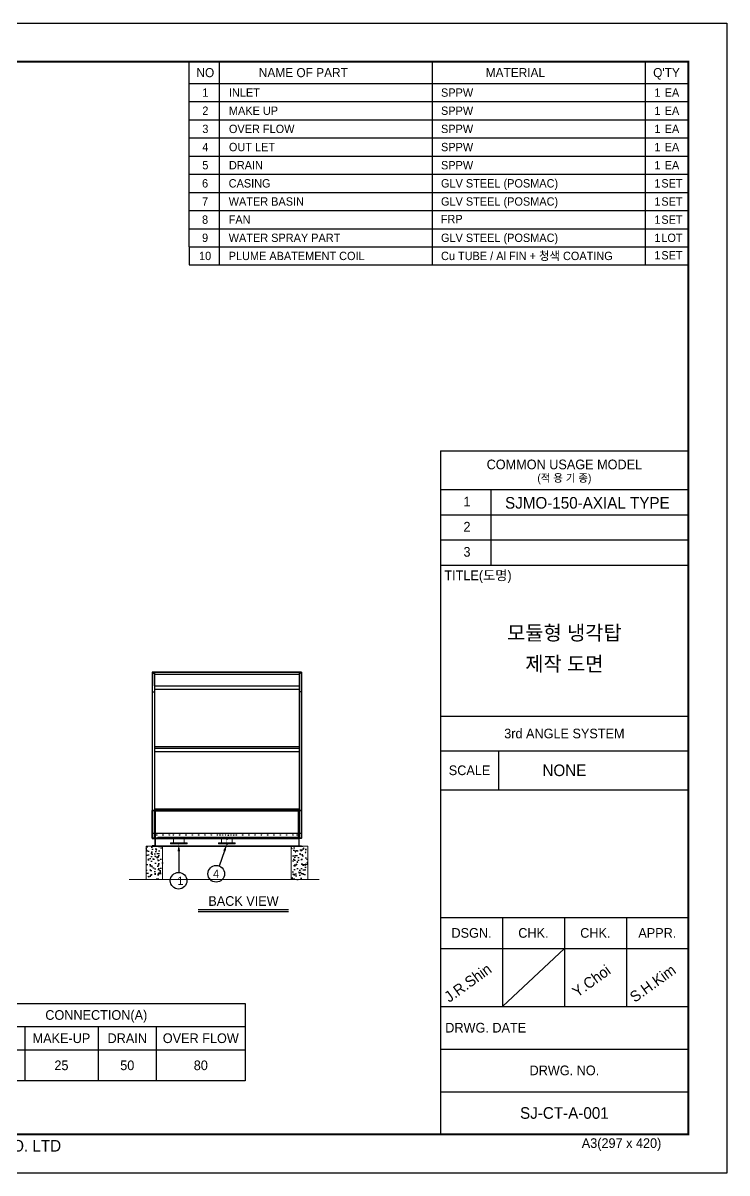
# Model space of a CAD drawing. Header units: millimetres. Extents: x 8833 to 38240, y 5836 to 26631.
# Drawn here: x 25509 to 38240, y 5836 to 26631 of the extents above; entities that cross this region are included whole.
import ezdxf
from ezdxf.enums import TextEntityAlignment as Align

# ---------------------------------------------------------------- set-up
doc = ezdxf.new("R2010")
doc.units = ezdxf.units.MM
doc.linetypes.add('CENTER', pattern=[2, 1.25, -0.25, 0.25, -0.25])
doc.linetypes.add('HIDDEN', pattern=[0.375, 0.25, -0.125])
for name, color, linetype in [('center', 1, 'CENTER'), ('SSL', 7, 'Continuous'), ('냉각탑', 4, 'Continuous'), ('냉각탑_box', 1, 'Continuous'), ('냉각탑_dim', 1, 'Continuous'), ('냉각탑_form', 1, 'Continuous'), ('냉각탑_text', 3, 'Continuous'), ('냉각탑_찬넬방진', 1, 'Continuous'), ('숨은선', 5, 'HIDDEN')]:
    doc.layers.add(name, color=color, linetype=linetype)
doc.styles.add('돋움', font='Dotum.ttf')

# ---------------------------------------------------------------- blocks, each defined once
blk = doc.blocks.new('냉각탑form')
at = {"layer": 'Defpoints'}
blk.add_lwpolyline([(0, 297.07), (420.1, 297.07), (420.1, 0), (0, 0)], close=True, dxfattribs=at)
at = {"layer": '냉각탑_form'}
for p, q in [((346.08, 186.55), (346.08, 10)), ((346.08, 186.55), (410.1, 186.55)), ((346.08, 186.55), (410.1, 186.55)), ((346.08, 176.54), (410.1, 176.54)), ((359.09, 176.54), (359.09, 157.04)), ((346.08, 170.04), (410.1, 170.04)), ((346.08, 163.54), (410.1, 163.54)), ((346.08, 157.04), (410.1, 157.04)), ((346.08, 157.04), (410.1, 157.04)), ((346.08, 118.03), (410.1, 118.03)), ((346.08, 109.03), (410.1, 109.03)), ((361.09, 109.03), (361.09, 99.02)), ((346.08, 99.02), (410.1, 99.02)), ((346.08, 66.02), (410.1, 66.02)), ((362.09, 66.02), (362.09, 43.01)), ((378.09, 66.02), (378.09, 43.01)), ((394.1, 66.02), (394.1, 43.01)), ((346.08, 58.01), (410.1, 58.01)), ((378.09, 58.01), (362.09, 43.01)), ((346.08, 43.01), (410.1, 43.01)), ((346.08, 32.01), (410.1, 32.01)), ((346.08, 21.01), (410.1, 21.01))]:
    blk.add_line(p, q, dxfattribs=at)
at = {"layer": '냉각탑_form', "const_width": 0.5}
blk.add_lwpolyline([(10, 287.07), (10, 10), (410.1, 10), (410.1, 287.07)], close=True, dxfattribs=at)
at = {"layer": '냉각탑_form', "style": '돋움'}
for s, height, p in [('COMMON USAGE MODEL', 2.5006, (378.09, 183.04)), ('(적 용 기 종)', 2, (378.09, 179.54)), ('3rd ANGLE SYSTEM', 2.5006, (378.09, 113.53)), ('SCALE', 2.501, (353.59, 104.03)), ('DSGN.', 2.501, (354.09, 62.02)), ('CHK.', 2.501, (370.09, 62.02)), ('CHK.', 2.501, (386.09, 62.02)), ('APPR.', 2.501, (402.1, 62.02)), ('DRWG. NO.', 2.501, (378.09, 26.51))]:
    blk.add_text(s, height=height, dxfattribs=at).set_placement(p, align=Align.MIDDLE_CENTER)
for s, height, p in [('1', 2.5, (352.02, 172.2)), ('2', 2.5, (352.02, 165.7)), ('3', 2.5, (352.02, 159.2)), ('TITLE(도명)', 2.501, (347.09, 153.14)), ('DRWG. DATE', 2.501, (347.32, 36.29)), ('A3(297 x 420)', 2.5006, (382.58, 6.47)), ('SUNG JI AIR-CONDITIONING TECHNOLOGY CO. LTD', 3.0007, (149.5, 5.53))]:
    blk.add_text(s, height=height, dxfattribs=at).set_placement(p)
blk = doc.blocks.new('2')
for p, q in [((27846, 14893), (27846, 14538)), ((27846, 14893), (27884, 14893)), ((29701, 14893), (27846, 14893)), ((27846, 14893), (27846, 11893)), ((27884, 14893), (27884, 14538)), ((27886, 14643), (27886, 14893)), ((27886, 14893), (30507, 14893)), ((29701, 14893), (30546, 14893)), ((30507, 14855), (30507, 14893)), ((30507, 14643), (30507, 14893)), ((30509, 14893), (30509, 14538)), ((30547, 14893), (30509, 14893)), ((30546, 14893), (30546, 11893)), ((30547, 14893), (30547, 14538)), ((27846, 14538), (27884, 14538)), ((27846, 14537), (27846, 12395)), ((27846, 14537), (27884, 14537)), ((27884, 14537), (27884, 12395)), ((30547, 14538), (30509, 14538)), ((30509, 14537), (30509, 12395)), ((30547, 14537), (30509, 14537)), ((30547, 14537), (30547, 12395)), ((27846, 12395), (27884, 12395)), ((27846, 12393), (27846, 12063)), ((27846, 11893), (27846, 12393)), ((27846, 12393), (27884, 12393)), ((27884, 11893), (27884, 12393)), ((27886, 12422), (30507, 12422)), ((27886, 12422), (27886, 12395)), ((27886, 12395), (30507, 12395)), ((27886, 11893), (27886, 12393)), ((27886, 12393), (30507, 12393)), ((30506, 12393), (27886, 12393)), ((27886, 12393), (27886, 11893)), ((27900, 12393), (27900, 11893)), ((30492, 12379), (27900, 12379)), ((30492, 11893), (30492, 12393)), ((30506, 11893), (30506, 12393)), ((30507, 12422), (30507, 12395)), ((30507, 12393), (30507, 11893)), ((30509, 12395), (30547, 12395)), ((30509, 12393), (30547, 12393)), ((30509, 12393), (30509, 11893)), ((30547, 12393), (30547, 12063)), ((30546, 11893), (27846, 11893)), ((27846, 11893), (29701, 11893)), ((27886, 11893), (30506, 11893)), ((27900, 11895), (27945, 11895)), ((27945, 11907), (30492, 11907)), ((27945, 11907), (27945, 11893)), ((30546, 11893), (29701, 11893)), ((29701, 11893), (30546, 11893))]:
    blk.add_line(p, q)
at = {"color": 7}
for p, q in [((27846, 14893), (29701, 14893)), ((27846, 14893), (27846, 11893)), ((27888, 14893), (27888, 11973)), ((30504, 14851), (27888, 14851)), ((30546, 14893), (29701, 14893)), ((30504, 14893), (30504, 11973)), ((30546, 14893), (30546, 11893)), ((30546, 11973), (27846, 11973)), ((27846, 11893), (29701, 11893)), ((30546, 11893), (29701, 11893)), ((30546, 11893), (29701, 11893))]:
    blk.add_line(p, q, dxfattribs=at)
at = {"ltscale": 500}
for p, q in [((27884, 14643), (30509, 14643)), ((27884, 14583), (30509, 14583)), ((27884, 13549), (30509, 13549)), ((27884, 13519), (30509, 13519)), ((27884, 13459), (30509, 13459)), ((27846, 11893), (28176, 11893))]:
    blk.add_line(p, q, dxfattribs=at)
at = {"color": 7, "lineweight": 15}
for p, q in [((28228, 11893), (28228, 11808)), ((28230, 11893), (28230, 11793)), ((28422, 11893), (28422, 11793)), ((28424, 11893), (28424, 11808)), ((29098, 11893), (29098, 11808)), ((29100, 11893), (29100, 11793)), ((29292, 11893), (29292, 11793)), ((29294, 11893), (29294, 11808)), ((28176, 11808), (28326, 11808)), ((28176, 11808), (28176, 11788)), ((28176, 11788), (28326, 11788)), ((28184, 11788), (28184, 11808)), ((28201, 11788), (28201, 11808)), ((28201, 11788), (28201, 11808)), ((28205, 11788), (28205, 11808)), ((28222, 11788), (28222, 11808)), ((28222, 11788), (28222, 11808)), ((28227, 11808), (28227, 11788)), ((28228, 11808), (28228, 11793)), ((28228, 11793), (28326, 11793)), ((28250, 11788), (28250, 11808)), ((28250, 11788), (28250, 11808)), ((28271, 11788), (28271, 11808)), ((28271, 11788), (28271, 11808)), ((28316, 11788), (28316, 11808)), ((28316, 11788), (28316, 11808)), ((28326, 11808), (28476, 11808)), ((28326, 11793), (28424, 11793)), ((28326, 11793), (28422, 11793)), ((28326, 11788), (28476, 11788)), ((28336, 11788), (28336, 11808)), ((28336, 11788), (28336, 11808)), ((28381, 11788), (28381, 11808)), ((28381, 11788), (28381, 11808)), ((28402, 11788), (28402, 11808)), ((28402, 11788), (28402, 11808)), ((28424, 11808), (28424, 11793)), ((28425, 11808), (28425, 11788)), ((28430, 11788), (28430, 11808)), ((28430, 11788), (28430, 11808)), ((28447, 11788), (28447, 11808)), ((28451, 11788), (28451, 11808)), ((28451, 11788), (28451, 11808)), ((28468, 11788), (28468, 11808)), ((28476, 11808), (28476, 11788)), ((29196, 11808), (29046, 11808)), ((29046, 11808), (29046, 11788)), ((29196, 11788), (29046, 11788)), ((29054, 11788), (29054, 11808)), ((29071, 11788), (29071, 11808)), ((29071, 11788), (29071, 11808)), ((29075, 11788), (29075, 11808)), ((29092, 11788), (29092, 11808)), ((29092, 11788), (29092, 11808)), ((29097, 11808), (29097, 11788)), ((29098, 11808), (29098, 11793)), ((29196, 11793), (29098, 11793)), ((29196, 11793), (29100, 11793)), ((29120, 11788), (29120, 11808)), ((29120, 11788), (29120, 11808)), ((29141, 11788), (29141, 11808)), ((29141, 11788), (29141, 11808)), ((29186, 11788), (29186, 11808)), ((29186, 11788), (29186, 11808)), ((29346, 11808), (29196, 11808)), ((29294, 11793), (29196, 11793)), ((29346, 11788), (29196, 11788)), ((29206, 11788), (29206, 11808)), ((29206, 11788), (29206, 11808)), ((29251, 11788), (29251, 11808)), ((29251, 11788), (29251, 11808)), ((29272, 11788), (29272, 11808)), ((29272, 11788), (29272, 11808)), ((29294, 11808), (29294, 11793)), ((29295, 11808), (29295, 11788)), ((29300, 11788), (29300, 11808)), ((29300, 11788), (29300, 11808)), ((29317, 11788), (29317, 11808)), ((29321, 11788), (29321, 11808)), ((29321, 11788), (29321, 11808)), ((29338, 11788), (29338, 11808)), ((29346, 11808), (29346, 11788))]:
    blk.add_line(p, q, dxfattribs=at)
for centre, radius in [((27866, 14873), 3), ((30526, 14873), 3), ((27926, 11947), 4.09), ((28039, 11947), 4.09), ((28153, 11947), 4.09), ((28230, 11947), 4.09), ((28344, 11947), 4.09), ((28457, 11947), 4.09), ((28571, 11947), 4.09), ((28685, 11947), 4.09), ((28798, 11947), 4.09), ((28912, 11947), 4.09), ((29026, 11947), 4.09), ((29071, 11947), 4.09), ((29121, 11947), 4.09), ((29171, 11947), 4.09), ((29221, 11947), 4.09), ((29271, 11947), 4.09), ((29321, 11947), 4.09), ((29366, 11947), 4.09), ((29480, 11947), 4.09), ((29594, 11947), 4.09), ((29707, 11947), 4.09), ((29821, 11947), 4.09), ((29935, 11947), 4.09), ((30048, 11947), 4.09), ((30162, 11947), 4.09), ((30276, 11947), 4.09), ((30389, 11947), 4.09), ((30466, 11947), 4.09)]:
    blk.add_circle(centre, radius)
at = {"layer": 'center'}
for p, q in [((27933, 11947), (27918, 11947)), ((27926, 11955), (27926, 11940)), ((28047, 11947), (28031, 11947)), ((28039, 11955), (28039, 11940)), ((28161, 11947), (28145, 11947)), ((28153, 11955), (28153, 11940)), ((28238, 11947), (28222, 11947)), ((28230, 11955), (28230, 11940)), ((28351, 11947), (28336, 11947)), ((28344, 11955), (28344, 11940)), ((28465, 11947), (28450, 11947)), ((28457, 11955), (28457, 11940)), ((28579, 11947), (28563, 11947)), ((28571, 11955), (28571, 11940)), ((28692, 11947), (28677, 11947)), ((28685, 11955), (28685, 11940)), ((28806, 11947), (28791, 11947)), ((28798, 11955), (28798, 11940)), ((28920, 11947), (28904, 11947)), ((28912, 11955), (28912, 11940)), ((29033, 11947), (29018, 11947)), ((29026, 11955), (29026, 11940)), ((29079, 11947), (29063, 11947)), ((29071, 11955), (29071, 11940)), ((29129, 11947), (29113, 11947)), ((29121, 11955), (29121, 11940)), ((29179, 11947), (29163, 11947)), ((29171, 11955), (29171, 11940)), ((29196, 11893), (29196, 11767)), ((29213, 11947), (29229, 11947)), ((29221, 11955), (29221, 11940)), ((29263, 11947), (29279, 11947)), ((29271, 11955), (29271, 11940)), ((29313, 11947), (29329, 11947)), ((29321, 11955), (29321, 11940)), ((29374, 11947), (29359, 11947)), ((29366, 11955), (29366, 11940)), ((29488, 11947), (29472, 11947)), ((29480, 11955), (29480, 11940)), ((29601, 11947), (29586, 11947)), ((29594, 11955), (29594, 11940)), ((29715, 11947), (29700, 11947)), ((29707, 11955), (29707, 11940)), ((29829, 11947), (29813, 11947)), ((29821, 11955), (29821, 11940)), ((29942, 11947), (29927, 11947)), ((29935, 11955), (29935, 11940)), ((30056, 11947), (30041, 11947)), ((30048, 11955), (30048, 11940)), ((30170, 11947), (30154, 11947)), ((30162, 11955), (30162, 11940)), ((30283, 11947), (30268, 11947)), ((30276, 11955), (30276, 11940)), ((30397, 11947), (30381, 11947)), ((30389, 11955), (30389, 11940)), ((30474, 11947), (30459, 11947)), ((30466, 11955), (30466, 11940))]:
    blk.add_line(p, q, dxfattribs=at)
at = {"layer": 'SSL'}
for p, q in [((28274, 11893), (28078, 11893)), ((30217, 11893), (30546, 11893))]:
    blk.add_line(p, q, dxfattribs=at)
at = {"layer": '냉각탑'}
blk.add_line((27846, 11893), (30546, 11893), dxfattribs=at)
at = {"layer": '냉각탑_dim'}
for points in [[(28350, 11652), (28326, 11788), (28304, 11652)], [(29130, 11667), (29196, 11788), (29173, 11652)]]:
    blk.add_solid(points, dxfattribs=at)
at = {"layer": '냉각탑_찬넬방진', "ltscale": 150}
for p, q in [((27846, 11889), (27846, 11893)), ((27846, 11889), (27846, 11893)), ((27846, 11893), (27897, 11893)), ((27849, 11886), (27889, 11886)), ((27849, 11886), (27889, 11886)), ((27892, 11883), (27892, 11754)), ((27897, 11893), (27897, 11893)), ((27897, 11893), (30546, 11893)), ((27897, 11886), (27897, 11751)), ((27846, 11748), (27846, 11743)), ((27897, 11743), (27846, 11743)), ((27889, 11751), (27849, 11751))]:
    blk.add_line(p, q, dxfattribs=at)
at = {"layer": '냉각탑_찬넬방진', "ltscale": 30}
for p, q in [((27897, 11886), (30495, 11886)), ((30546, 11893), (30495, 11893)), ((30546, 11893), (30495, 11893)), ((30546, 11893), (30495, 11893)), ((30495, 11893), (30495, 11893)), ((30546, 11893), (30495, 11893)), ((30495, 11886), (30495, 11751)), ((30500, 11883), (30500, 11754)), ((30543, 11886), (30503, 11886)), ((30543, 11886), (30503, 11886)), ((30546, 11889), (30546, 11893)), ((30546, 11889), (30546, 11893)), ((27897, 11751), (30495, 11751)), ((27897, 11743), (30546, 11743)), ((30495, 11743), (30546, 11743)), ((30503, 11751), (30543, 11751)), ((30503, 11751), (30543, 11751)), ((30546, 11748), (30546, 11743))]:
    blk.add_line(p, q, dxfattribs=at)
blk.add_lwpolyline([(27846, 11748), (27846, 11743), (30546, 11743)], dxfattribs=at)
at = {"layer": '냉각탑_찬넬방진', "ltscale": 150}
for centre, start, end in [((27849, 11889), 180, 270), ((27849, 11889), 180, 270), ((27889, 11883), 0, 90), ((27889, 11883), 0, 90), ((27849, 11748), 90, 180), ((27889, 11754), 270, 0)]:
    blk.add_arc(centre, 3.08, start, end, dxfattribs=at)
at = {"layer": '냉각탑_찬넬방진', "ltscale": 30}
for centre, start, end in [((30503, 11883), 90, 180), ((30503, 11883), 90, 180), ((30543, 11889), 270, 0), ((30543, 11889), 270, 0), ((30503, 11754), 180, 270), ((30543, 11748), 0, 90)]:
    blk.add_arc(centre, 3.08, start, end, dxfattribs=at)
at = {"layer": '숨은선', "ltscale": 4, "elevation": 0}
for points in [[(27926, 14853, -0.005236), (27926, 14853, -0.005236)], [(30466, 14853, 0.005236), (30466, 14853, 0.005236)]]:
    blk.add_lwpolyline(points, format="xyb", dxfattribs=at)

msp = doc.modelspace()

# ---------------------------------------------------------------- hatches: boundary and pattern name
h = msp.add_hatch()
h.set_pattern_fill('AR-CONC', color=4)
h.set_pattern_definition([(50, (-852858.01, -418980.66), (182.18467, -15.939086), [19.05, -209.55]), (355, (-852858.01, -418980.66), (-35.24342, 191.056845), [15.24, -167.640584]), (100.451445, (-852842.83, -418981.98), (146.941247, 175.117752), [16.19001, -178.090245]), (46.1842, (-852858, -418929.86), (271.07904, -42.04233), [28.575, -314.325]), (96.635558, (-852835.42, -418933.36), (237.404134, 247.426125), [24.28502, -267.13561]), (351.18415, (-852858, -418929.86), (237.404134, 247.426125), [22.85997, -251.45973]), (21, (-852832.61, -418942.56), (151.614391, -102.265198), [19.05, -209.55]), (326, (-852832.61, -418942.56), (61.80203, 184.187966), [15.24, -167.64]), (71.451445, (-852819.98, -418951.08), (213.41642, 81.92277), [16.19001, -178.089938]), (37.5, (-852858.01, -418980.657), (3.0886033, 84.555039), [0, -165.608, 0, -170.18, 0, -168.275]), (7.5, (-852858.01, -418980.66), (66.8196625, 100.180575), [0, -97.028, 0, -161.798, 0, -64.135]), (327.5, (-852914.65, -418980.66), (135.590595, -5.728744), [0, -63.5, 0, -198.12, 0, -262.89]), (317.5, (-852940.05, -418980.66), (148.129181, 25.426491), [0, -82.55, 0, -131.572, 0, -186.69])])
h.paths.add_polyline_path([(28033.5, 11742.9), (27733.5, 11742.9), (27733.5, 11142.9), (28033.5, 11142.9)])
h = msp.add_hatch()
h.set_pattern_fill('AR-CONC', color=4)
h.set_pattern_definition([(50, (-852857.75, -418980.66), (182.18467, -15.939086), [19.05, -209.55]), (355, (-852857.75, -418980.66), (-35.24342, 191.056845), [15.24, -167.640584]), (100.451445, (-852842.57, -418981.98), (146.941247, 175.117752), [16.19001, -178.090245]), (46.1842, (-852857.75, -418929.86), (271.07904, -42.04233), [28.575, -314.325]), (96.635558, (-852835.16, -418933.36), (237.404134, 247.426125), [24.28502, -267.13561]), (351.18415, (-852857.75, -418929.86), (237.404134, 247.426125), [22.85997, -251.45973]), (21, (-852832.35, -418942.56), (151.614391, -102.265198), [19.05, -209.55]), (326, (-852832.35, -418942.56), (61.80203, 184.187966), [15.24, -167.64]), (71.451445, (-852819.72, -418951.08), (213.41642, 81.92277), [16.19001, -178.089938]), (37.5, (-852857.753, -418980.657), (3.0886033, 84.555039), [0, -165.608, 0, -170.18, 0, -168.275]), (7.5, (-852857.75, -418980.66), (66.8196625, 100.180575), [0, -97.028, 0, -161.798, 0, -64.135]), (327.5, (-852914.395, -418980.66), (135.590595, -5.728744), [0, -63.5, 0, -198.12, 0, -262.89]), (317.5, (-852939.8, -418980.66), (148.129181, 25.426491), [0, -82.55, 0, -131.572, 0, -186.69])])
h.paths.add_polyline_path([(30358.5, 11742.9), (30658.5, 11742.9), (30658.5, 11142.9), (30358.5, 11142.9)])

# ---------------------------------------------------------------- linework, layer by layer
at = {"lineweight": 5}
msp.add_line((27431.7, 11142.6), (30862.7, 11142.6), dxfattribs=at)
for points in [[(27733.5, 11142.9), (27733.5, 11742.9), (28033.5, 11742.9), (28033.5, 11142.9)], [(30658.5, 11142.9), (30658.5, 11742.9), (30358.5, 11742.9), (30358.5, 11142.9)]]:
    msp.add_lwpolyline(points, dxfattribs=at)
at = {"layer": '냉각탑_box'}
for p, q in [((29056.1, 25930.6), (29056.1, 22582.9)), ((32910, 25930.6), (32910, 22582.9)), ((36758.1, 25930.6), (36758.1, 22582.9)), ((28514.3, 25536.8), (37540, 25536.8)), ((28514.3, 25208.6), (37540, 25208.6)), ((28514.3, 24880.3), (37540, 24880.3)), ((28514.3, 24552.1), (37540, 24552.1)), ((28514.3, 24223.9), (37540, 24223.9)), ((28514.3, 23895.7), (37540, 23895.7)), ((28514.3, 23567.5), (37540, 23567.5)), ((28514.3, 23239.3), (37540, 23239.3)), ((28514.3, 22911.1), (37540, 22911.1)), ((28514.3, 22582.9), (37540, 22582.9)), ((28514.3, 22582.9), (37540, 22582.9)), ((28514.3, 22582.9), (28514.3, 22254.9)), ((29056.1, 22582.9), (29056.1, 22254.9)), ((32910, 22582.9), (32910, 22254.9)), ((36758.1, 22582.9), (36758.1, 22254.9)), ((28514.3, 22254.9), (37540, 22254.9)), ((28679.4, 10602.3), (30312.7, 10602.3)), ((28679.4, 10567.3), (30312.7, 10567.3)), ((24139.3, 8482.9), (29529.3, 8482.9)), ((24139.3, 8482.9), (29529.3, 8482.9)), ((25539.3, 8482.9), (25539.3, 7502.9)), ((25539.3, 8482.9), (25539.3, 7502.9)), ((26869.3, 8482.9), (26869.3, 7502.9)), ((26869.3, 8482.9), (26869.3, 7502.9)), ((27919.3, 8482.9), (27919.3, 7502.9)), ((27919.3, 8482.9), (27919.3, 7502.9)), ((14479.3, 8062.9), (29529.3, 8062.9)), ((14479.3, 8062.9), (29529.3, 8062.9))]:
    msp.add_line(p, q, dxfattribs=at)
msp.add_lwpolyline([(28514.3, 22582.9), (28514.3, 25930.6), (37540, 25930.6), (37540, 21598.2)], dxfattribs=at)
msp.add_lwpolyline([(14479.3, 8902.9), (29529.3, 8902.9), (29529.3, 7502.9), (14479.3, 7502.9)], close=True, dxfattribs=at)
msp.add_lwpolyline([(14479.3, 8902.9), (29529.3, 8902.9), (29529.3, 7502.9), (14479.3, 7502.9)], close=True, dxfattribs=at)
at = {"layer": '냉각탑_dim', "linetype": 'ByBlock', "lineweight": -2}
for points in [[(28326.9, 11652), (28329.4, 11270.3)], [(29151.2, 11659.6), (29055.3, 11386.9)]]:
    msp.add_lwpolyline(points, dxfattribs=at)
for centre in [(28322.3, 11120.4), (29003.1, 11246.2)]:
    msp.add_circle(centre, 150, dxfattribs=at)

# ---------------------------------------------------------------- block references
msp.add_blockref('2', (0, 0))
at = {"layer": '냉각탑_form', "xscale": 70, "yscale": 70, "zscale": 70}
msp.add_blockref('냉각탑form', (8833, 5835.7), dxfattribs=at)

# ---------------------------------------------------------------- texts
at = {"layer": '냉각탑_text', "style": '돋움'}
for s, height, p in [('NO', 164.11, (28806.4, 25733.7)), ('NAME OF PART', 164.106, (30578.7, 25733.7)), ('MATERIAL', 164.11, (34413.7, 25733.7)), ("Q'TY", 164.11, (37146.2, 25733.7)), ('1', 151, (28806.4, 25372.7)), ('1', 151, (36982, 25372.7)), ('EA', 150.98, (37244.6, 25372.7)), ('2', 151, (28806.4, 25044.5)), ('1', 151, (36982, 25044.5)), ('EA', 150.98, (37244.6, 25044.5)), ('3', 151, (28806.4, 24716.2)), ('1', 151, (36982, 24716.2)), ('EA', 150.98, (37244.6, 24716.2)), ('4', 151, (28806.4, 24388)), ('1', 151, (36982, 24388)), ('EA', 150.98, (37244.6, 24388)), ('5', 151, (28806.4, 24059.8)), ('1', 151, (36982, 24059.8)), ('EA', 150.98, (37244.6, 24059.8)), ('6', 151, (28802, 23731.6)), ('1', 151, (36982, 23731.6)), ('SET', 150.98, (37244.6, 23731.6)), ('7', 151, (28802, 23403.4)), ('1', 151, (36982, 23403.4)), ('SET', 150.98, (37244.6, 23403.4)), ('8', 151, (28802, 23075.2)), ('1', 151, (36982, 23075.2)), ('SET', 150.98, (37244.6, 23075.2)), ('9', 151, (28802, 22747)), ('1', 151, (36982, 22747)), ('LOT', 150.98, (37244.6, 22747)), ('10', 150.98, (28802, 22419)), ('1', 151, (36982, 22432.8)), ('SET', 150.98, (37244.6, 22430.5)), ('SJMO-150-AXIAL TYPE', 210.051, (35715.1, 17954)), ('모듈형 냉각탑', 262.5, (35299.5, 15602.7)), ('제작 도면', 262.5, (35299.5, 15042.7)), ('NONE', 210.05, (35299.5, 13117.5)), ('4', 150, (29001.3, 11246.4)), ('1', 150, (28354.8, 11120.4)), ('BACK VIEW', 175, (29496, 10754)), ('CONNECTION(A)', 175, (26834.3, 8692.9)), ('CONNECTION(A)', 175, (26834.3, 8692.9)), ('MAKE-UP', 175, (26204.3, 8272.9)), ('MAKE-UP', 175, (26204.3, 8272.9)), ('DRAIN', 175, (27394.3, 8272.9)), ('DRAIN', 175, (27394.3, 8272.9)), ('OVER FLOW', 175, (28724.3, 8272.9)), ('OVER FLOW', 175, (28724.3, 8272.9)), ('25', 175, (26204.3, 7782.9)), ('50', 175, (27394.3, 7782.9)), ('80', 175, (28724.3, 7782.9)), ('SJ-CT-A-001', 210.051, (35299.5, 6921))]:
    msp.add_text(s, height=height, dxfattribs=at).set_placement(p, align=Align.MIDDLE_CENTER)
for s, height, p in [('INLET ', 150.98, (29233, 25372.7)), ('SPPW', 150.98, (33068.1, 25372.7)), ('MAKE UP', 150.98, (29233, 25044.5)), ('SPPW', 150.98, (33068.1, 25044.5)), ('OVER FLOW', 150.98, (29233, 24716.2)), ('SPPW', 150.98, (33068.1, 24716.2)), ('OUT LET ', 150.98, (29233, 24388)), ('SPPW', 150.98, (33068.1, 24388)), ('DRAIN', 150.98, (29233, 24059.8)), ('SPPW', 150.98, (33068.1, 24059.8)), ('CASING', 150.98, (29228.7, 23731.6)), ('GLV STEEL (POSMAC)', 150.977, (33068.1, 23731.6)), ('WATER BASIN', 150.977, (29228.7, 23403.4)), ('GLV STEEL (POSMAC)', 150.977, (33068.1, 23403.4)), ('FAN', 150.98, (29228.7, 23075.2)), ('FRP', 150.98, (33063.7, 23085.3)), ('WATER SPRAY PART', 150.977, (29228.7, 22747)), ('GLV STEEL (POSMAC)', 150.977, (33068.1, 22747)), ('PLUME ABATEMENT COIL', 150.977, (29228.7, 22419)), ('Cu TUBE / Al FIN + 청색 COATING', 150.977, (33068.1, 22419))]:
    msp.add_text(s, height=height, dxfattribs=at).set_placement(p, align=Align.MIDDLE_LEFT)
for s, p in [('J.R.Shin', (33217.2, 8910.6)), ('Y.Choi', (35532.6, 9004)), ('S.H.Kim', (36573.8, 8910.6))]:
    msp.add_text(s, height=196.05, rotation=35.81856, dxfattribs=at).set_placement(p)

doc.saveas('drawing.dxf')
